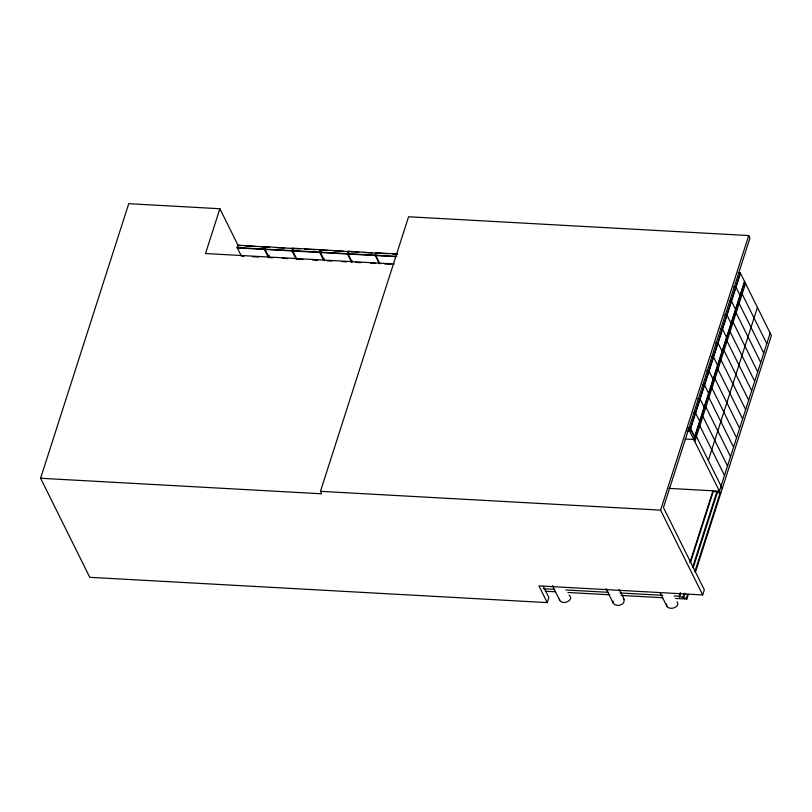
<?xml version="1.0" encoding="UTF-8"?>
<svg xmlns="http://www.w3.org/2000/svg" width="812" height="812" viewBox="0 0 812 812"><rect width="100%" height="100%" fill="white"/><g stroke="black" fill="none" stroke-linecap="round" stroke-linejoin="round"><path stroke-width="1.22" d="M613.101 601.063C612.238 604.93 617.506 606.107 620.297 604.97C628.407 602.636 621.302 593.856 619.089 589.624M666.642 604.026C665.789 611.517 681.197 608.137 676.995 601.733M543.35 586.376L548.882 597.52L547.247 602.606L89.767 577.312L40.6 478.258L128.732 203.69L219.879 208.725L238.129 245.488L237.358 247.914L264.407 249.406L265.189 246.99L237.967 245.163L237.195 247.589L241.397 256.054L243.854 256.186M219.879 208.725L205.497 253.537L394.165 263.961M269.229 255.13L268.457 257.546L264.255 249.081L265.027 246.655M272.781 257.79L269.097 257.587L264.895 249.122L265.666 246.696L292.888 248.513L292.117 250.938L265.057 249.446L265.666 246.696M296.157 259.079L291.955 250.614L292.726 248.188M302.947 259.454L296.796 259.119L292.594 250.644L293.376 248.228L320.435 249.72L319.816 252.471L292.756 250.979L293.376 248.228M324.374 258.998L323.856 260.611L319.654 252.146L320.435 249.72M324.495 260.642L320.293 252.177L321.075 249.761L348.297 251.578L347.516 254.004L320.456 252.502L321.075 249.761M352.073 260.53L351.555 262.144L347.353 253.679L348.135 251.253M352.205 262.174L348.003 253.709L348.774 251.284L375.997 253.111L375.215 255.536L348.155 254.034L348.774 251.284M379.265 263.677L375.053 255.201L375.834 252.786M379.904 263.707L375.702 255.242L376.474 252.816L397.383 253.973M40.6 478.258L321.674 493.797L320.456 491.331L408.588 216.763L748.725 235.561L749.953 238.028L663.445 507.51L704.319 589.857L702.695 594.942L538.955 585.888L547.247 602.606M702.695 594.942L660.592 510.129L748.725 235.561M720.65 493.635L689.571 431.02L690.352 428.594L694.554 437.059M694.646 436.775L690.444 428.3L740.311 272.933L738.209 272.812M744.513 281.399L693.773 439.485L685.166 439.008M693.956 439.85L744.695 281.764M694.808 441.566L745.548 283.479M708.328 460.424L757.434 307.423M675.432 598.434L686.81 599.063L686.363 598.17L683.491 598.008L683.044 597.114L679.441 596.921L680.263 592.648M689.875 562.696L712.946 490.813L713.281 491.483L690.596 562.178M679.441 596.921L680.598 593.328M683.044 597.114L684.201 593.521M692.656 567.162L716.884 491.686L717.331 492.579L693.103 568.055M683.491 598.008L685.023 593.217M770.172 333.082L719.432 491.169L668.966 488.377M686.363 598.17L687.52 594.577M694.828 571.81L720.214 492.742L717.331 492.579M686.81 599.063L688.353 594.272M695.661 571.506L771.4 335.549L740.311 272.933M238.129 245.488L240.596 245.63M245.508 245.894L255.354 246.442M261.505 246.777L265.189 246.99M265.828 247.021L269.523 247.224M275.674 247.569L284.281 248.036M290.432 248.381L292.888 248.513M293.538 248.553L299.689 248.888M304.601 249.162L314.447 249.71M321.237 250.086L328.616 250.492M333.539 250.766L343.374 251.304M348.937 251.608L358.782 252.156M363.695 252.43L372.302 252.908M377.874 253.212L387.71 253.76M392.632 254.024L397.545 254.298M738.372 273.137L740.473 273.258L690.606 428.634L687.886 428.462M237.195 247.589L264.255 249.081M264.895 249.122L291.955 250.614M292.594 250.644L319.654 252.146M320.293 252.177L347.353 253.679M348.003 253.709L375.053 255.201M375.702 255.242L396.611 256.399M395.545 256.653L375.865 255.567L376.474 252.816M252.461 256.663L258.612 257.008M282.627 258.328L287.549 258.602M312.782 260.002L317.705 260.266M326.962 260.784L331.875 261.058M341.72 261.596L346.643 261.87M355.889 262.377L360.812 262.652M370.648 263.2L375.57 263.474M384.827 263.981L390.968 264.316M733.723 286.798L735.824 286.91L740.026 295.375M729.227 300.775L731.338 300.897L735.54 309.362M724.74 314.762L726.852 314.873L731.054 323.338M720.254 328.738L722.365 328.86L726.567 337.325M715.768 342.725L717.879 342.837L722.081 351.312M711.282 356.701L713.383 356.823L717.585 365.288M706.795 370.688L708.896 370.8L713.098 379.275M702.299 384.665L704.41 384.786L708.612 393.252M697.812 398.651L699.924 398.763L704.126 407.238M693.326 412.638L695.437 412.75L699.639 421.215M688.332 428.188L690.444 428.3M688.048 428.787L690.515 428.919L689.733 431.345L687.277 431.202M687.114 430.878L689.571 431.02M713.281 491.483L719.767 491.849M320.456 491.331L660.592 510.129M543.248 588.73L554.576 589.36M565.893 589.989L608.665 592.354M619.982 592.973L662.754 595.338M674.072 595.967L679.106 596.241M545.238 591.237L555.306 591.796M567.953 592.496L609.68 594.8M621.058 595.429L662.785 597.733M568.968 595.115C575.058 599.987 562.472 605.813 559.661 600.139L552.464 585.655M623.454 598.779L624.073 599.652M742.158 294.035L766.782 343.649M739.143 303.455L763.767 353.058M736.119 312.864L760.742 362.467M733.094 322.273L757.718 371.886M730.079 331.692L754.703 381.295M727.055 341.101L751.679 390.704M724.03 350.51L748.654 400.123M721.015 359.929L745.639 409.532M717.991 369.338L742.615 418.941M714.966 378.747L739.59 428.36M711.951 388.166L736.575 437.769M708.927 397.575L733.551 447.179M705.902 406.985L730.526 456.598M702.887 416.404L727.511 466.007M699.863 425.813L724.487 475.416M696.442 436.48L722.284 488.55M660.105 592.689L666.743 606.056M606.006 588.609L613.202 603.093M559.417 599.144L559.661 600.139"/></g></svg>
